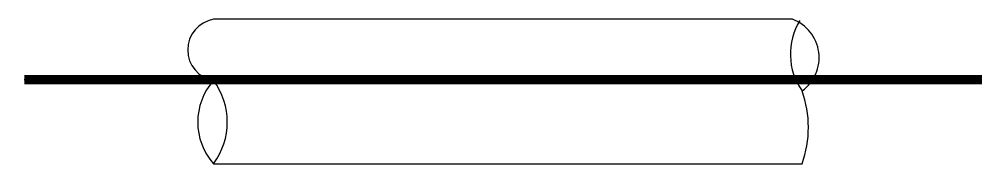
# Model space of a CAD drawing. Extents: x -0.1 to 20, y 0 to 3.
import ezdxf

# ---------------------------------------------------------------- set-up
doc = ezdxf.new("R2010")
doc.units = 0
doc.header["$LTSCALE"] = 1000
doc.header["$MEASUREMENT"] = 0
doc.layers.get('0').update_dxf_attribs({"linetype": 'CONTINUOUS'})

msp = doc.modelspace()

# ---------------------------------------------------------------- linework, layer by layer
for p, q in [((15.925, 3), (3.925, 3)), ((0, 1.746), (19.851, 1.746)), ((3.925, 0), (16.125, 0))]:
    msp.add_line(p, q)
at = {"const_width": 0.2}
msp.add_lwpolyline([(0, 1.746), (19.851, 1.746)], dxfattribs=at)
for centre, radius, start, end in [((4.035, 2.364), 0.645, 99.7845, 260.2155), ((17.22, 2.283), 1.339, 148.7554, 215.1232), ((15.628, 2.203), 0.851, 305.7602, 69.5543), ((4.903, 0.864), 1.305, 138.519, 221.481), ((2.758, 0.864), 1.453, 323.4897, 36.5103), ((13.99, 0.756), 2.266, 340.5015, 19.4985)]:
    msp.add_arc(centre, radius, start, end)

doc.saveas('drawing.dxf')
